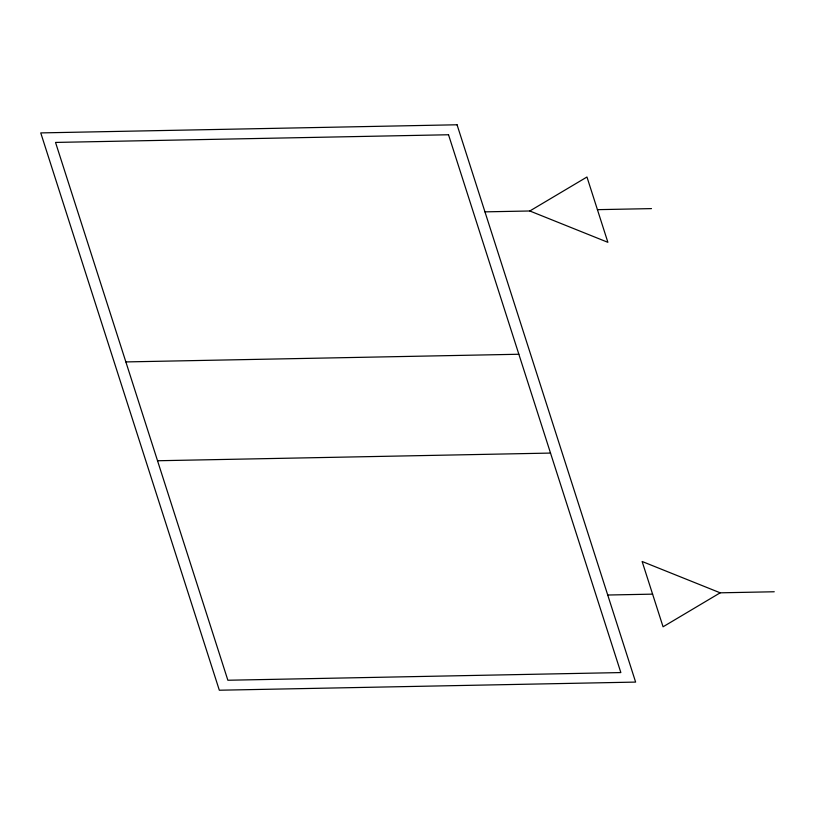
<?xml version="1.0" encoding="UTF-8"?>
<svg xmlns="http://www.w3.org/2000/svg" width="815" height="815" viewBox="0 0 815 815"><rect width="100%" height="100%" fill="white"/><g stroke="black" fill="none" stroke-linecap="round" stroke-linejoin="round"><path stroke-width="1.22" d="M529.821 210.983L586.963 177.008L607.888 242.32L529.821 210.983L484.956 211.859M720.195 592.821L663.064 626.796L642.128 561.484L720.195 592.821L774.25 591.761M597.426 209.659L651.48 208.609M125.856 361.921L518.849 354.25M157.529 460.75L550.522 453.079M607.725 595.021L652.591 594.145M457.052 124.777L40.75 132.906L219.327 690.224L635.629 682.094L457.052 124.777M448.525 134.76L55.532 142.431L227.864 680.24L620.847 672.569L448.525 134.76"/></g></svg>
